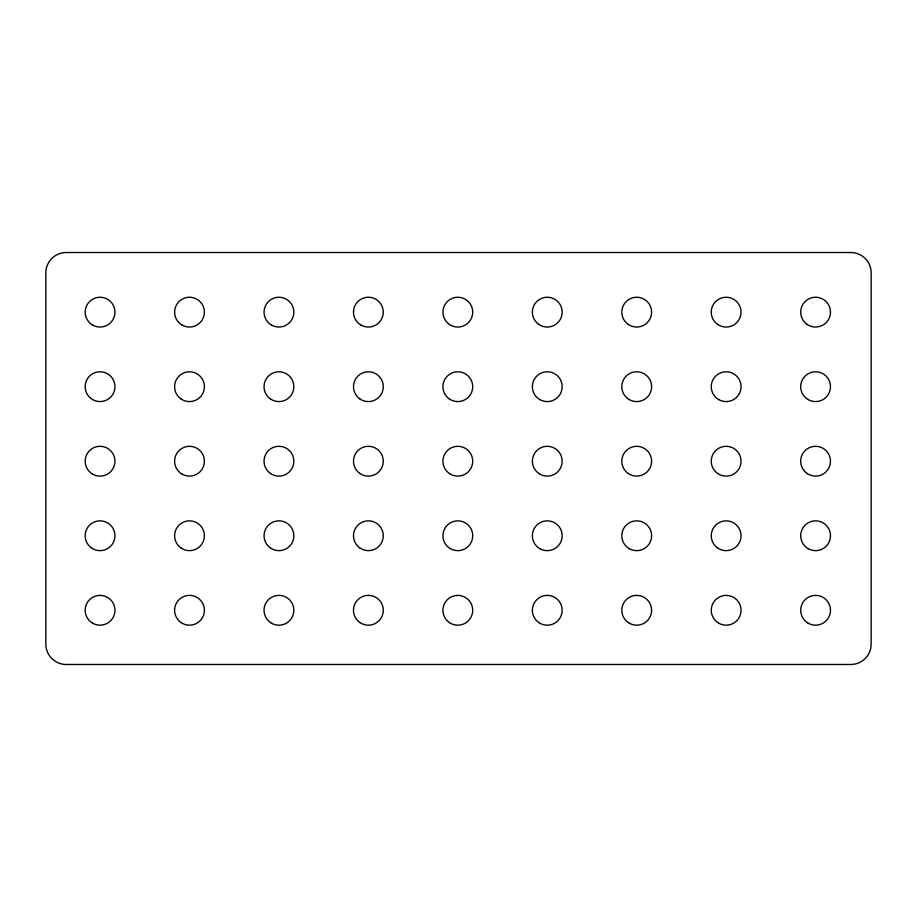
<?xml version="1.0" encoding="UTF-8"?>
<svg xmlns="http://www.w3.org/2000/svg" width="917" height="917" viewBox="0 0 917 917"><rect width="100%" height="100%" fill="white"/><g stroke="black" fill="none" stroke-linecap="round" stroke-linejoin="round"><path stroke-width="1.38" d="M850.827 252.519L66.173 252.519A20.323 20.323 0 0 0 45.85 272.842L45.85 644.158A20.323 20.323 0 0 0 66.173 664.481L850.827 664.481A20.323 20.323 0 0 0 871.15 644.158L871.15 272.842A20.323 20.323 0 0 0 850.827 252.519M92.606 623.182A14.901 14.901 0 0 0 114.957 610.275A14.901 14.901 0 0 0 92.606 597.38A14.901 14.901 0 0 0 92.606 623.182M181.142 622.62A14.901 14.901 0 0 0 204.365 611.341A14.901 14.901 0 0 0 182.987 596.875A14.901 14.901 0 0 0 181.142 622.62M270.584 622.62A14.901 14.901 0 0 0 293.807 611.341A14.901 14.901 0 0 0 272.429 596.875A14.901 14.901 0 0 0 270.584 622.62M360.026 622.62A14.901 14.901 0 0 0 383.249 611.341A14.901 14.901 0 0 0 361.871 596.875A14.901 14.901 0 0 0 360.026 622.62M449.468 622.62A14.901 14.901 0 0 0 472.679 611.341A14.901 14.901 0 0 0 451.313 596.875A14.901 14.901 0 0 0 449.468 622.62M538.909 622.62A14.901 14.901 0 0 0 562.121 611.341A14.901 14.901 0 0 0 540.755 596.875A14.901 14.901 0 0 0 538.909 622.62M629.257 623.182A14.901 14.901 0 0 0 651.609 610.275A14.901 14.901 0 0 0 629.257 597.38A14.901 14.901 0 0 0 629.257 623.182M718.699 623.182A14.901 14.901 0 0 0 741.051 610.275A14.901 14.901 0 0 0 718.699 597.38A14.901 14.901 0 0 0 718.699 623.182M808.141 623.182A14.901 14.901 0 0 0 830.493 610.275A14.901 14.901 0 0 0 808.141 597.38A14.901 14.901 0 0 0 808.141 623.182M91.7 548.079A14.901 14.901 0 0 0 114.923 536.812A14.901 14.901 0 0 0 93.545 522.346A14.901 14.901 0 0 0 91.7 548.079M181.142 548.079A14.901 14.901 0 0 0 204.365 536.812A14.901 14.901 0 0 0 182.987 522.346A14.901 14.901 0 0 0 181.142 548.079M270.584 548.079A14.901 14.901 0 0 0 293.807 536.812A14.901 14.901 0 0 0 272.429 522.346A14.901 14.901 0 0 0 270.584 548.079M360.026 548.079A14.901 14.901 0 0 0 383.249 536.812A14.901 14.901 0 0 0 361.871 522.346A14.901 14.901 0 0 0 360.026 548.079M450.373 548.653A14.901 14.901 0 0 0 472.725 535.746A14.901 14.901 0 0 0 450.373 522.839A14.901 14.901 0 0 0 450.373 548.653M539.815 548.653A14.901 14.901 0 0 0 562.167 535.746A14.901 14.901 0 0 0 539.815 522.839A14.901 14.901 0 0 0 539.815 548.653M629.257 548.653A14.901 14.901 0 0 0 651.609 535.746A14.901 14.901 0 0 0 629.257 522.839A14.901 14.901 0 0 0 629.257 548.653M717.793 548.079A14.901 14.901 0 0 0 741.005 536.812A14.901 14.901 0 0 0 719.639 522.346A14.901 14.901 0 0 0 717.793 548.079M808.141 548.653A14.901 14.901 0 0 0 830.493 535.746A14.901 14.901 0 0 0 808.141 522.839A14.901 14.901 0 0 0 808.141 548.653M92.606 474.112A14.901 14.901 0 0 0 114.957 461.205A14.901 14.901 0 0 0 92.606 448.31A14.901 14.901 0 0 0 92.606 474.112M182.047 474.112A14.901 14.901 0 0 0 204.399 461.205A14.901 14.901 0 0 0 182.047 448.31A14.901 14.901 0 0 0 182.047 474.112M270.584 473.55A14.901 14.901 0 0 0 293.807 462.271A14.901 14.901 0 0 0 272.429 447.805A14.901 14.901 0 0 0 270.584 473.55M360.026 473.55A14.901 14.901 0 0 0 383.249 462.271A14.901 14.901 0 0 0 361.871 447.805A14.901 14.901 0 0 0 360.026 473.55M449.468 473.55A14.901 14.901 0 0 0 472.679 462.271A14.901 14.901 0 0 0 451.313 447.805A14.901 14.901 0 0 0 449.468 473.55M538.909 473.55A14.901 14.901 0 0 0 562.121 462.271A14.901 14.901 0 0 0 540.755 447.805A14.901 14.901 0 0 0 538.909 473.55M628.351 473.55A14.901 14.901 0 0 0 651.563 462.271A14.901 14.901 0 0 0 630.197 447.805A14.901 14.901 0 0 0 628.351 473.55M717.793 473.55A14.901 14.901 0 0 0 741.005 462.271A14.901 14.901 0 0 0 719.639 447.805A14.901 14.901 0 0 0 717.793 473.55M807.235 473.55A14.901 14.901 0 0 0 830.447 462.271A14.901 14.901 0 0 0 809.081 447.805A14.901 14.901 0 0 0 807.235 473.55M92.606 399.583A14.901 14.901 0 0 0 114.957 386.676A14.901 14.901 0 0 0 92.606 373.769A14.901 14.901 0 0 0 92.606 399.583M181.142 399.021A14.901 14.901 0 0 0 204.365 387.742A14.901 14.901 0 0 0 182.987 373.276A14.901 14.901 0 0 0 181.142 399.021M270.584 399.021A14.901 14.901 0 0 0 293.807 387.742A14.901 14.901 0 0 0 272.429 373.276A14.901 14.901 0 0 0 270.584 399.021M360.026 399.021A14.901 14.901 0 0 0 383.249 387.742A14.901 14.901 0 0 0 361.871 373.276A14.901 14.901 0 0 0 360.026 399.021M449.468 399.021A14.901 14.901 0 0 0 472.679 387.742A14.901 14.901 0 0 0 451.313 373.276A14.901 14.901 0 0 0 449.468 399.021M539.815 399.583A14.901 14.901 0 0 0 562.167 386.676A14.901 14.901 0 0 0 539.815 373.769A14.901 14.901 0 0 0 539.815 399.583M629.257 399.583A14.901 14.901 0 0 0 651.609 386.676A14.901 14.901 0 0 0 629.257 373.769A14.901 14.901 0 0 0 629.257 399.583M718.699 399.583A14.901 14.901 0 0 0 741.051 386.676A14.901 14.901 0 0 0 718.699 373.769A14.901 14.901 0 0 0 718.699 399.583M808.141 399.583A14.901 14.901 0 0 0 830.493 386.676A14.901 14.901 0 0 0 808.141 373.769A14.901 14.901 0 0 0 808.141 399.583M92.606 325.042A14.901 14.901 0 0 0 114.957 312.147A14.901 14.901 0 0 0 92.606 299.24A14.901 14.901 0 0 0 92.606 325.042M182.047 325.042A14.901 14.901 0 0 0 204.399 312.147A14.901 14.901 0 0 0 182.047 299.24A14.901 14.901 0 0 0 182.047 325.042M271.489 325.042A14.901 14.901 0 0 0 293.841 312.147A14.901 14.901 0 0 0 271.489 299.24A14.901 14.901 0 0 0 271.489 325.042M360.931 325.042A14.901 14.901 0 0 0 383.283 312.147A14.901 14.901 0 0 0 360.931 299.24A14.901 14.901 0 0 0 360.931 325.042M449.468 324.48A14.901 14.901 0 0 0 472.679 313.201A14.901 14.901 0 0 0 451.313 298.736A14.901 14.901 0 0 0 449.468 324.48M538.909 324.48A14.901 14.901 0 0 0 562.121 313.201A14.901 14.901 0 0 0 540.755 298.736A14.901 14.901 0 0 0 538.909 324.48M628.351 324.48A14.901 14.901 0 0 0 651.563 313.201A14.901 14.901 0 0 0 630.197 298.736A14.901 14.901 0 0 0 628.351 324.48M717.793 324.48A14.901 14.901 0 0 0 741.005 313.201A14.901 14.901 0 0 0 719.639 298.736A14.901 14.901 0 0 0 717.793 324.48M807.235 324.48A14.901 14.901 0 0 0 830.447 313.201A14.901 14.901 0 0 0 809.081 298.736A14.901 14.901 0 0 0 807.235 324.48"/></g></svg>
